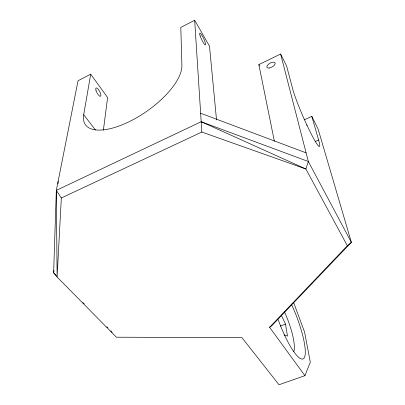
<?xml version="1.0" encoding="UTF-8"?>
<svg xmlns="http://www.w3.org/2000/svg" width="405" height="405" viewBox="0 0 405 405"><rect width="100%" height="100%" fill="white"/><g stroke="black" fill="none" stroke-linecap="round" stroke-linejoin="round"><path stroke-width="0.61" d="M293.539 302.327L304.55 331.968L310.316 362.202L304.935 375.678L278.994 384.75L241.947 337.654L116.407 337.203L57.115 277.02L53.632 272.783L56.32 190.375L78.049 80.752L90.71 74.186L107.608 97.524L103.397 130.121M58.031 183.845L58.117 181.319M56.32 190.375L61.332 197.979L57.115 277.02L56.32 190.375L201.189 121.723L308.342 161.514L351.368 242.342L271.436 326.086L269.578 327.296L304.935 375.678M95.443 130.005L83.698 114.686L90.71 74.186M53.733 272.2L54.047 270.444M269.578 327.296L347.348 245.739L351.368 242.342L318.057 128.891L311.809 116.397L304.388 119.769M216.523 119.92L209.496 46.119L194.673 20.25L180.807 27.444L181.901 65.372A57.566 24.016 -34.7 0 1 130.395 121.085A57.566 24.016 -34.7 0 1 83.698 114.686M274.377 141.259L258.851 64.608L280.619 54.022L286.629 66.035L292.592 88.599A34.354 3.129 66.5 0 0 310.848 133.22A34.354 3.129 66.5 0 0 318.634 140.044L315.222 141.558M61.332 197.979L201.811 132.04L305.881 169.001L347.348 245.739M280.295 326.071L285.5 324.127L281.278 315.12M284.108 334.9L287.474 336.064L285.5 324.127M200.642 113.238L306.109 152.857M194.673 20.25L201.189 121.723L305.881 169.001L308.342 161.514L280.619 54.022M53.632 272.783L56.29 275.486M82.893 302.515L84.225 303.866M106.834 326.84L107.72 327.741M110.828 330.895L112.155 332.247M258.851 64.608L259.418 65.681M311.809 116.397L318.634 140.044M201.189 121.723L201.811 132.04M306.727 124.907A4.308 2.359 -28.5 0 1 307.025 125.444M291.357 304.155A41.588 9.188 69.1 0 1 303.963 358.233A41.588 9.188 69.1 0 1 278.255 319.798M284.492 311.916A32.592 7.553 69.2 0 1 293.701 351.748M269.406 68.005A4.632 2.172 -29.6 0 0 275.157 63.099A4.632 2.172 -29.6 0 0 268.5 64.228A4.632 2.172 -29.6 0 0 269.406 68.005M200.161 35.984A6.571 1.129 64.5 0 0 205.355 44.97A6.571 1.129 64.5 0 0 202.373 36.101A6.571 1.129 64.5 0 0 200.161 35.984M95.95 90.239A4.708 1.524 61.9 0 0 100.405 96.314A4.708 1.524 61.9 0 0 98.673 89.768A4.708 1.524 61.9 0 0 95.95 90.239"/></g></svg>
